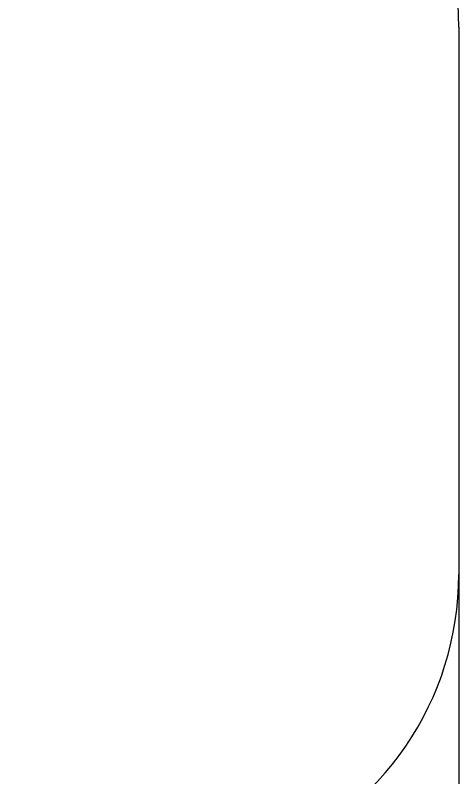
# Model space of a CAD drawing. Header units: millimetres. Extents: x -2996 to 3159, y -4250 to 2544.
# Drawn here: x 1698 to 3159, y -1422 to 1083 of the extents above; entities that cross this region are included whole.
import ezdxf

# ---------------------------------------------------------------- set-up
doc = ezdxf.new("R2010")
doc.units = ezdxf.units.MM
doc.layers.add('DIKOM_ЗОНА', color=90, linetype='Continuous')
doc.layers.add('DIKOM_РАЗМЕР_ЗОНА', color=7, linetype='Continuous')
doc.styles.add('style1', font='arialbd.ttf', dxfattribs={"width": 0.8})
doc.dimstyles.new('1-50', dxfattribs={"dimtxt": 300, "dimasz": 200, "dimexe": 100, "dimexo": 0, "dimgap": 100, "dimtad": 1, "dimtoh": 1, "dimtxsty": 'style1', "dimcen": 200, "dimclrd": 7, "dimclre": 7, "dimclrt": 7, "dimadec": 1, "dimazin": 2, "dimtfac": 1, "dimtmove": 0, "dimatfit": 2, "dimfxl": 0, "dimlwd": 25, "dimlwe": 18, "dimarcsym": 0})

# ---------------------------------------------------------------- blocks, each defined once
blk = doc.blocks.new('*D3')
at = {"layer": 'Defpoints', "color": 0, "transparency": 16777216}
for p in [(-1928.1, 309.1), (3158.7, 309.1), (3158.7, -4150.1)]:
    blk.add_point(p, dxfattribs=at)
at = {"layer": 'DIKOM_РАЗМЕР_ЗОНА', "color": 7, "lineweight": 18, "transparency": 16777216}
for p, q in [((-1928.1, 309.1), (-1928.1, -4250.1)), ((3158.7, 309.1), (3158.7, -4250.1))]:
    blk.add_line(p, q, dxfattribs=at)
at = {"layer": 'DIKOM_РАЗМЕР_ЗОНА', "color": 7, "lineweight": 25, "transparency": 16777216}
blk.add_line((-1728.1, -4150.1), (2958.7, -4150.1), dxfattribs=at)
at = {"layer": 'DIKOM_РАЗМЕР_ЗОНА', "color": 7, "transparency": 16777216}
for points in [[(-1728.1, -4116.8), (-1728.1, -4183.4), (-1928.1, -4150.1)], [(2958.7, -4116.8), (2958.7, -4183.4), (3158.7, -4150.1)]]:
    blk.add_solid(points, dxfattribs=at)
at = {"layer": 'DIKOM_РАЗМЕР_ЗОНА', "color": 7, "transparency": 16777216, "insert": (786, -3896.9), "char_height": 300, "attachment_point": 5, "style": 'style1'}
blk.add_mtext('{\\fArial|b0|i0|c204|p34;5090}', dxfattribs=at)

msp = doc.modelspace()

# ---------------------------------------------------------------- linework, layer by layer
at = {"layer": 'DIKOM_ЗОНА', "color": 3, "lineweight": 15}
msp.add_line((3158.716, 1043.831), (3158.716, -756.167), dxfattribs=at)
for centre, radius, start, end in [((1658.716, 1043.831), 1500, 0, 90), ((2158.716, -756.167), 1000, 291.212574, 0)]:
    msp.add_arc(centre, radius, start, end, dxfattribs=at)

# ---------------------------------------------------------------- dimensions: what is measured, and where the dimension line sits
at = {"layer": 'DIKOM_РАЗМЕР_ЗОНА', "color": 3}
dim = msp.add_linear_dim(base=(3158.716, -4150.102), p1=(-1928.057, 309.066), p2=(3158.716, 309.066), text='{\\fArial|b0|i0|c204|p34;5090}', dimstyle='1-50', dxfattribs=at)
dim.commit()
dim.dimension.update_dxf_attribs({"geometry": '*D3', "text_midpoint": (785.985, -4150.102), "dimtype": 160})

doc.saveas('drawing.dxf')
